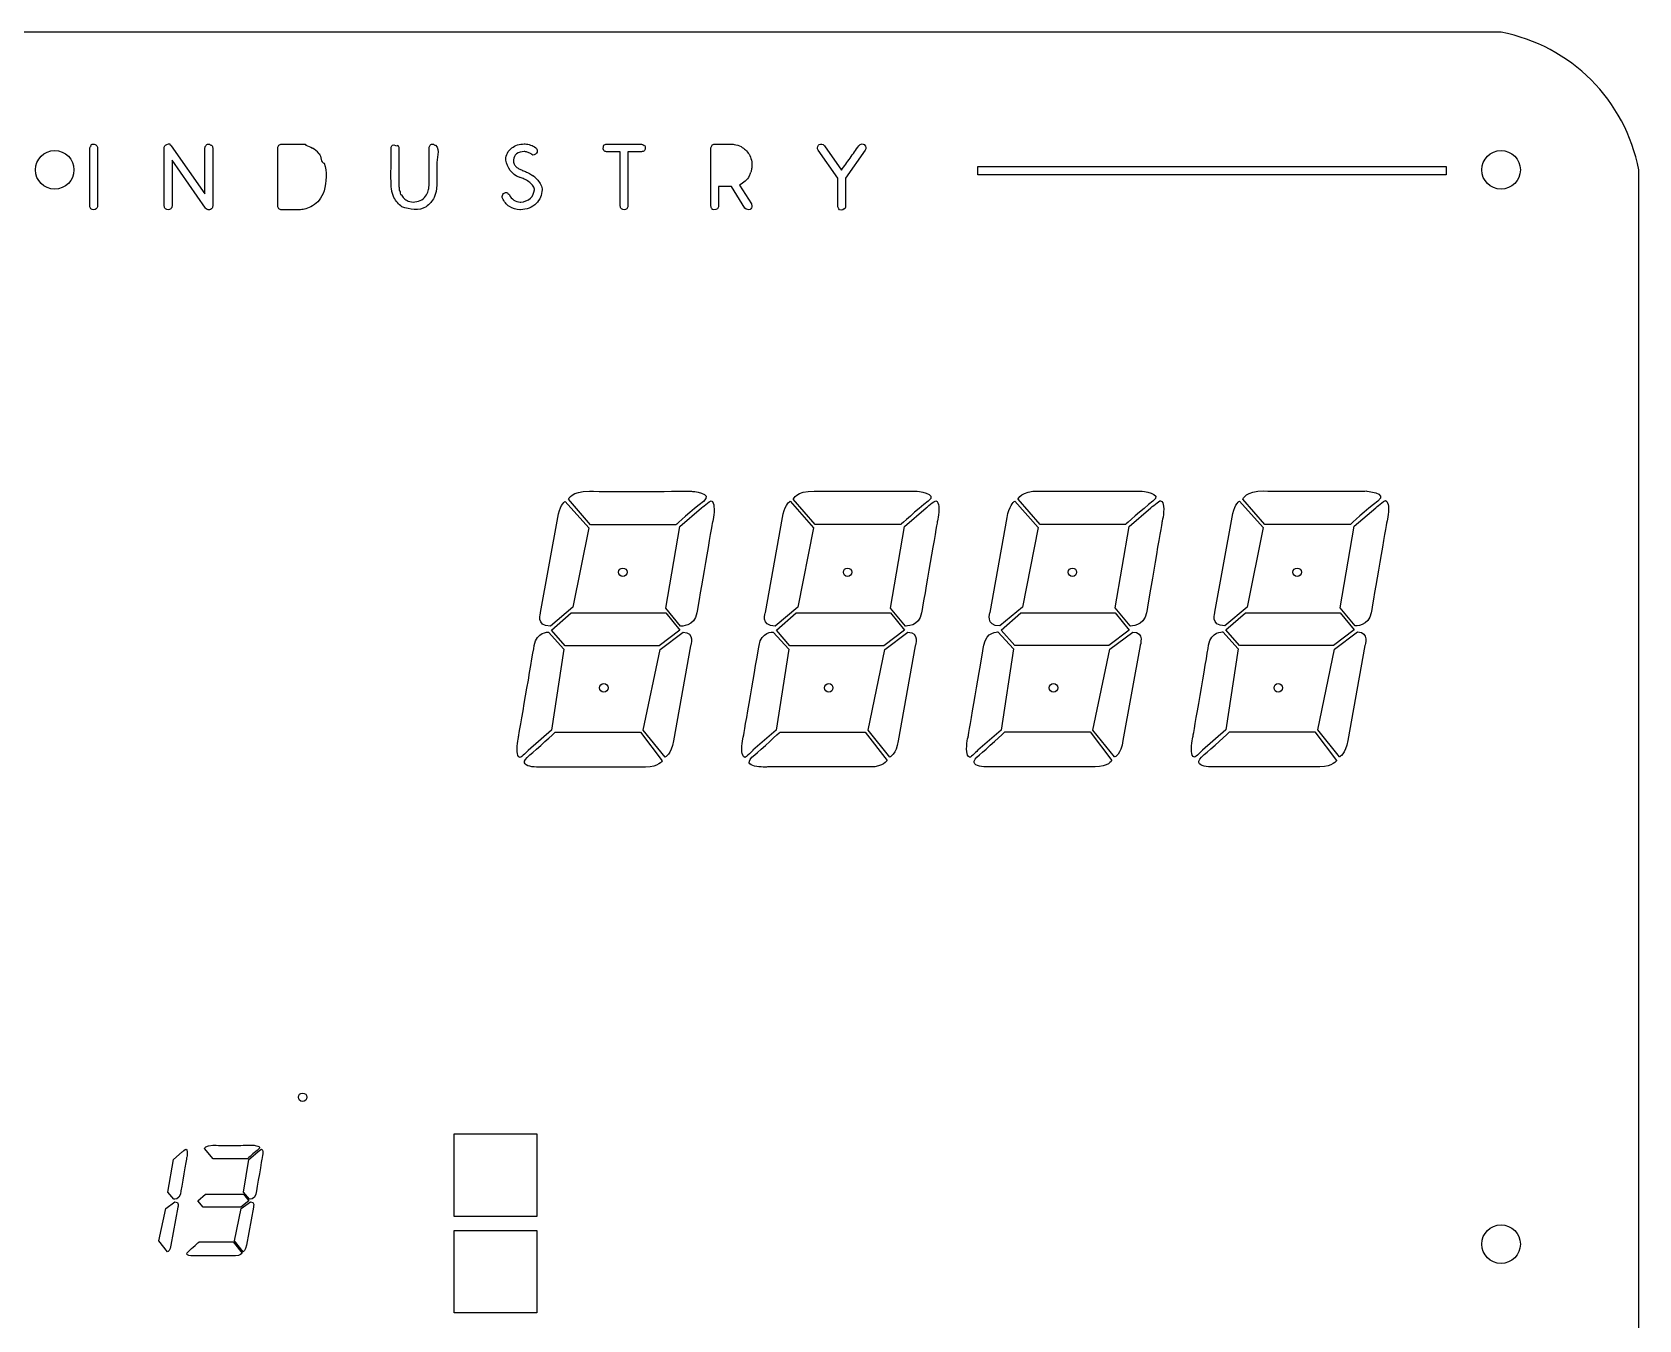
# Model space of a CAD drawing. Header units: millimetres. Extents: x 1910 to 3060, y 1279 to 2159.
# Drawn here: x 2476 to 3060, y 1691 to 2159 of the extents above; entities that cross this region are included whole.
import ezdxf

# ---------------------------------------------------------------- set-up
doc = ezdxf.new("R2010")
doc.units = ezdxf.units.MM

msp = doc.modelspace()

# ---------------------------------------------------------------- linework, layer by layer
at = {"color": 7, "linetype": 'Continuous', "lineweight": 25}
for p, q in [((3009.54, 2158.77), (1959.54, 2158.77)), ((2526.85, 2117.51), (2539.09, 2100.03)), ((2566.85, 2118.15), (2573.01, 2118.15)), ((2654.96, 2118.19), (2655.3, 2118.19)), ((2684.87, 2118.15), (2697.52, 2118.15)), ((2724.09, 2118.15), (2729.87, 2118.15)), ((2733.7, 2117.2), (2733.66, 2117.2)), ((2763.92, 2117.51), (2770.11, 2108.65)), ((2497.28, 2095.59), (2497.28, 2116.79)), ((2500.08, 2116.79), (2500.08, 2095.59)), ((2524.29, 2095.59), (2524.29, 2116.79)), ((2539.33, 2094.87), (2527.12, 2112.34)), ((2527.12, 2112.34), (2527.12, 2095.59)), ((2539.09, 2100.03), (2539.09, 2116.79)), ((2541.89, 2116.79), (2541.89, 2095.59)), ((2565.48, 2095.59), (2565.48, 2116.79)), ((2609.49, 2116.79), (2609.49, 2103.01)), ((2620.43, 2103.01), (2620.43, 2116.79)), ((2648.26, 2112.31), (2648.26, 2112.58)), ((2651.03, 2112.44), (2651.03, 2112.31)), ((2655.16, 2115.39), (2654.89, 2115.39)), ((2689.83, 2115.35), (2684.87, 2115.35)), ((2689.83, 2095.59), (2689.83, 2115.35)), ((2697.52, 2115.35), (2692.6, 2115.35)), ((2692.6, 2115.35), (2692.6, 2095.59)), ((2722.72, 2095.59), (2722.72, 2116.79)), ((2768.74, 2105.78), (2761.6, 2115.97)), ((2778.72, 2115.97), (2771.58, 2105.78)), ((2653.49, 2106.02), (2653.52, 2105.98)), ((2654.24, 2108.65), (2654.27, 2108.58)), ((2768.74, 2095.59), (2768.74, 2105.78)), ((2771.58, 2105.78), (2771.58, 2095.59)), ((2819.57, 2107.01), (2819.57, 2110.01)), ((2819.57, 2110.01), (2989.57, 2110.01)), ((2989.57, 2107.01), (2819.57, 2107.01)), ((2989.57, 2110.01), (2989.57, 2107.01)), ((3059.54, 1328.77), (3059.54, 2108.77)), ((2658.65, 2101.57), (2658.65, 2101.71)), ((2661.42, 2101.91), (2661.42, 2101.57)), ((2730.14, 2102.67), (2725.49, 2102.67)), ((2725.49, 2102.67), (2725.49, 2095.59)), ((2735.03, 2094.87), (2730.14, 2102.67)), ((2733.15, 2103.25), (2737.46, 2096.38)), ((2573.01, 2094.22), (2566.85, 2094.22)), ((2653.66, 2094.29), (2653.39, 2094.29)), ((2653.52, 2097.09), (2653.69, 2097.09)), ((2737.46, 2096.38), (2737.42, 2096.41)), ((2679.01, 1979.95), (2671.05, 1989.17)), ((2760.6, 1979.98), (2752.64, 1989.21)), ((2842.19, 1980.01), (2834.23, 1989.24)), ((2923.78, 1980.04), (2915.82, 1989.27)), ((2669.86, 1988.42), (2678.37, 1978.82)), ((2711.39, 1979.26), (2719.26, 1986.02)), ((2751.45, 1988.45), (2759.96, 1978.85)), ((2792.98, 1979.3), (2800.85, 1986.05)), ((2833.04, 1988.48), (2841.55, 1978.88)), ((2874.57, 1979.33), (2882.44, 1986.08)), ((2914.63, 1988.51), (2923.14, 1978.91)), ((2956.16, 1979.36), (2964.03, 1986.11)), ((2660.91, 1948.04), (2667.12, 1982.53)), ((2678.37, 1978.82), (2672.63, 1949.96)), ((2710.04, 1979.95), (2679.01, 1979.95)), ((2706.32, 1949.65), (2711.39, 1979.26)), ((2742.5, 1948.07), (2748.71, 1982.56)), ((2759.96, 1978.85), (2754.22, 1949.99)), ((2791.64, 1979.98), (2760.6, 1979.98)), ((2787.91, 1949.68), (2792.98, 1979.3)), ((2824.09, 1948.11), (2830.3, 1982.6)), ((2841.55, 1978.88), (2835.81, 1950.02)), ((2873.23, 1980.01), (2842.19, 1980.01)), ((2869.51, 1949.71), (2874.57, 1979.33)), ((2905.68, 1948.14), (2911.9, 1982.63)), ((2923.14, 1978.91), (2917.41, 1950.05)), ((2954.82, 1980.04), (2923.78, 1980.04)), ((2951.1, 1949.74), (2956.16, 1979.36)), ((2672.63, 1949.96), (2664.46, 1943.1)), ((2664.9, 1941.64), (2672.04, 1947.92)), ((2672.04, 1947.92), (2706.32, 1947.92)), ((2711.74, 1943.1), (2706.32, 1949.65)), ((2706.32, 1947.92), (2711.39, 1941.64)), ((2754.22, 1949.99), (2746.05, 1943.14)), ((2746.49, 1941.68), (2753.63, 1947.95)), ((2753.63, 1947.95), (2787.91, 1947.95)), ((2793.34, 1943.14), (2787.91, 1949.68)), ((2787.91, 1947.95), (2792.98, 1941.68)), ((2835.81, 1950.02), (2827.64, 1943.17)), ((2828.08, 1941.71), (2835.22, 1947.98)), ((2835.22, 1947.98), (2869.51, 1947.98)), ((2874.93, 1943.17), (2869.51, 1949.71)), ((2869.51, 1947.98), (2874.57, 1941.71)), ((2917.41, 1950.05), (2909.24, 1943.2)), ((2909.67, 1941.74), (2916.82, 1948.01)), ((2916.82, 1948.01), (2951.1, 1948.01)), ((2956.52, 1943.2), (2951.1, 1949.74)), ((2951.1, 1948.01), (2956.16, 1941.74)), ((2663.72, 1940.94), (2669.36, 1934.78)), ((2669.84, 1935.98), (2664.9, 1941.64)), ((2711.39, 1941.64), (2703.94, 1935.98)), ((2704.3, 1934.65), (2712.65, 1940.92)), ((2745.31, 1940.97), (2750.96, 1934.81)), ((2751.43, 1936.01), (2746.49, 1941.68)), ((2792.98, 1941.68), (2785.53, 1936.01)), ((2785.89, 1934.69), (2794.25, 1940.96)), ((2826.9, 1941), (2832.55, 1934.84)), ((2833.02, 1936.04), (2828.08, 1941.71)), ((2874.57, 1941.71), (2867.12, 1936.04)), ((2867.48, 1934.72), (2875.84, 1940.99)), ((2908.5, 1941.03), (2914.14, 1934.87)), ((2914.62, 1936.07), (2909.67, 1941.74)), ((2956.16, 1941.74), (2948.71, 1936.07)), ((2949.07, 1934.75), (2957.43, 1941.02)), ((2669.36, 1934.78), (2664.85, 1905.35)), ((2703.94, 1935.98), (2669.84, 1935.98)), ((2698.18, 1905.35), (2704.3, 1934.65)), ((2715.33, 1935.99), (2709.12, 1901.5)), ((2750.96, 1934.81), (2746.44, 1905.38)), ((2785.53, 1936.01), (2751.43, 1936.01)), ((2779.77, 1905.38), (2785.89, 1934.69)), ((2796.92, 1936.02), (2790.71, 1901.53)), ((2832.55, 1934.84), (2828.03, 1905.41)), ((2867.12, 1936.04), (2833.02, 1936.04)), ((2861.37, 1905.41), (2867.48, 1934.72)), ((2878.51, 1936.05), (2872.3, 1901.56)), ((2914.14, 1934.87), (2909.62, 1905.44)), ((2948.71, 1936.07), (2914.62, 1936.07)), ((2942.96, 1905.44), (2949.07, 1934.75)), ((2960.1, 1936.08), (2953.89, 1901.59)), ((2664.85, 1905.35), (2656.4, 1898.01)), ((2666.22, 1904.63), (2697.16, 1904.63)), ((2697.16, 1904.63), (2705.06, 1894.26)), ((2706.08, 1895.58), (2698.18, 1905.35)), ((2746.44, 1905.38), (2737.99, 1898.04)), ((2747.81, 1904.66), (2778.75, 1904.66)), ((2778.75, 1904.66), (2786.65, 1894.29)), ((2787.67, 1895.61), (2779.77, 1905.38)), ((2828.03, 1905.41), (2819.59, 1898.07)), ((2829.4, 1904.69), (2860.34, 1904.69)), ((2860.34, 1904.69), (2868.24, 1894.32)), ((2869.27, 1895.64), (2861.37, 1905.41)), ((2909.62, 1905.44), (2901.18, 1898.11)), ((2911, 1904.73), (2941.93, 1904.73)), ((2941.93, 1904.73), (2949.83, 1894.35)), ((2950.86, 1895.68), (2942.96, 1905.44)), ((2629.54, 1728.77), (2629.54, 1758.77)), ((2629.54, 1758.77), (2659.54, 1758.77)), ((2659.54, 1758.77), (2659.54, 1728.77)), ((2527.66, 1749.51), (2530.81, 1752.22)), ((2542.09, 1749.79), (2538.91, 1753.48)), ((2554.52, 1749.79), (2542.09, 1749.79)), ((2555.06, 1749.51), (2558.22, 1752.22)), ((2525.63, 1737.65), (2527.66, 1749.51)), ((2553.03, 1737.65), (2555.06, 1749.51)), ((2524.82, 1731.65), (2528.17, 1734.16)), ((2527.81, 1735.03), (2525.63, 1737.65)), ((2529.24, 1732.18), (2526.75, 1718.37)), ((2536.44, 1734.45), (2539.31, 1736.96)), ((2538.42, 1732.18), (2536.44, 1734.45)), ((2552.08, 1732.18), (2538.42, 1732.18)), ((2539.31, 1736.96), (2553.03, 1736.96)), ((2555.06, 1734.45), (2552.08, 1732.18)), ((2552.22, 1731.65), (2555.57, 1734.16)), ((2555.21, 1735.03), (2553.03, 1737.65)), ((2553.03, 1736.96), (2555.06, 1734.45)), ((2556.64, 1732.18), (2554.15, 1718.37)), ((2522.37, 1719.91), (2524.82, 1731.65)), ((2549.77, 1719.91), (2552.22, 1731.65)), ((2659.54, 1728.77), (2629.54, 1728.77)), ((2629.54, 1693.77), (2629.54, 1723.77)), ((2629.54, 1723.77), (2659.54, 1723.77)), ((2659.54, 1723.77), (2659.54, 1693.77)), ((2525.54, 1716), (2522.37, 1719.91)), ((2536.98, 1719.62), (2549.36, 1719.62)), ((2549.36, 1719.62), (2552.53, 1715.47)), ((2552.94, 1716), (2549.77, 1719.91)), ((2659.54, 1693.77), (2629.54, 1693.77))]:
    msp.add_line(p, q, dxfattribs=at)
for centre, radius in [((2484.54, 2108.77), 7), ((3009.54, 2108.77), 7), ((2690.75, 1962.66), 1.55), ((2772.34, 1962.66), 1.55), ((2853.93, 1962.66), 1.55), ((2935.52, 1962.66), 1.55), ((2683.89, 1920.75), 1.55), ((2765.48, 1920.75), 1.55), ((2847.07, 1920.75), 1.55), ((2928.66, 1920.75), 1.55), ((2574.54, 1772.07), 1.55), ((3009.54, 1718.77), 7)]:
    msp.add_circle(centre, radius, dxfattribs=at)
msp.add_arc((2997.43, 2096.65), 63.29, 11.03867, 78.96133, dxfattribs=at)
for centre, major_axis, ratio, start_param, end_param in [((2320.28, 1335.87), (-256.71, -781.32), 0.089243, 3.084938, 3.124668), ((2480.39, 1833.55), (-177.37, -273.29), 0.181308, 3.103112, 3.136788), ((2705.06, 2103.25), (32.25, 7.32), 0.381696, 5.980134, 6.078351)]:
    msp.add_ellipse(centre, major_axis=major_axis, ratio=ratio, start_param=start_param, end_param=end_param, dxfattribs=at)
for points in [[(2497.28, 2116.79), (2497.28, 2117.14), (2497.94, 2117.49), (2497.69, 2117.74)], [(2497.69, 2117.74), (2497.96, 2118.02), (2498.28, 2118.15), (2498.64, 2118.15)], [(2498.64, 2118.15), (2499.02, 2118.15), (2499.36, 2117.97), (2499.65, 2117.74)], [(2499.65, 2117.74), (2499.91, 2117.5), (2500.03, 2117.14), (2500.08, 2116.79)], [(2524.29, 2116.79), (2524.29, 2117.14), (2524.48, 2117.45), (2524.7, 2117.73)], [(2524.7, 2117.73), (2525.12, 2118.16), (2526.78, 2118.39), (2526.35, 2117.97)], [(2526.35, 2117.97), (2526.55, 2117.84), (2527.01, 2117.67), (2526.85, 2117.51)], [(2539.09, 2116.79), (2539.09, 2117.14), (2539.28, 2117.46), (2539.5, 2117.74)], [(2539.5, 2117.74), (2539.77, 2118.02), (2540.1, 2118.15), (2540.49, 2118.15)], [(2540.49, 2118.15), (2540.86, 2118.15), (2541.22, 2117.48), (2541.48, 2117.74)], [(2541.48, 2117.74), (2541.74, 2117.49), (2541.85, 2117.14), (2541.89, 2116.79)], [(2565.48, 2116.79), (2565.48, 2117.14), (2565.67, 2117.46), (2565.9, 2117.74)], [(2565.9, 2117.74), (2566.15, 2118), (2566.5, 2118.11), (2566.85, 2118.15)], [(2573.01, 2118.15), (2573.27, 2118.15), (2573.54, 2118.12), (2573.81, 2118.1)], [(2573.81, 2118.1), (2574.45, 2118.06), (2575.71, 2118.37), (2575.71, 2117.73)], [(2575.71, 2117.73), (2576.56, 2117.48), (2577.35, 2117.09), (2578.13, 2116.68)], [(2606.68, 2116.79), (2606.68, 2117.15), (2606.88, 2117.47), (2607.11, 2117.74)], [(2607.11, 2117.74), (2607.64, 2118.25), (2609.08, 2117.01), (2609.08, 2117.74)], [(2609.08, 2117.74), (2609.33, 2117.49), (2609.44, 2117.14), (2609.49, 2116.79)], [(2620.43, 2116.79), (2620.43, 2117.14), (2620.62, 2117.46), (2620.84, 2117.74)], [(2620.84, 2117.74), (2621.11, 2118.02), (2621.44, 2118.15), (2621.83, 2118.15)], [(2621.83, 2118.15), (2622.19, 2118.15), (2622.48, 2117.58), (2622.8, 2117.74)], [(2650.45, 2116.72), (2651.05, 2117.21), (2651.77, 2117.53), (2652.5, 2117.81)], [(2652.5, 2117.81), (2653.29, 2118.07), (2654.13, 2118.15), (2654.96, 2118.19)], [(2655.3, 2118.19), (2655.98, 2118.17), (2656.65, 2117.99), (2657.3, 2117.78)], [(2657.3, 2117.78), (2657.96, 2117.53), (2658.57, 2117.17), (2659.16, 2116.79)], [(2683.88, 2115.76), (2683.36, 2116.28), (2683.88, 2118.48), (2683.88, 2117.74)], [(2683.88, 2117.74), (2684.14, 2118), (2684.51, 2118.11), (2684.87, 2118.15)], [(2697.52, 2118.15), (2697.91, 2118.15), (2698.57, 2117.36), (2698.57, 2117.74)], [(2698.57, 2117.74), (2699.1, 2117.23), (2698.95, 2116.4), (2698.57, 2115.76)], [(2722.72, 2116.79), (2722.72, 2117.14), (2723.12, 2117.39), (2723.12, 2117.74)], [(2723.12, 2117.74), (2723.37, 2118.01), (2723.73, 2118.11), (2724.09, 2118.15)], [(2729.87, 2118.15), (2730.3, 2118.15), (2730.73, 2118.06), (2731.17, 2118)], [(2731.17, 2118), (2732.05, 2117.88), (2732.88, 2117.54), (2733.7, 2117.2)], [(2733.66, 2117.2), (2734.85, 2116.56), (2735.77, 2115.54), (2736.57, 2114.45)], [(2761.6, 2115.97), (2761.19, 2116.43), (2761.46, 2117.12), (2761.73, 2117.68)], [(2761.73, 2117.68), (2762.11, 2118.16), (2762.83, 2118.19), (2763.41, 2117.97)], [(2763.41, 2117.97), (2763.6, 2117.85), (2763.77, 2117.68), (2763.92, 2117.51)], [(2773.25, 2113.06), (2774.3, 2114.54), (2775.35, 2116.02), (2776.4, 2117.51)], [(2776.4, 2117.51), (2776.54, 2117.69), (2776.71, 2117.83), (2776.9, 2117.97)], [(2776.9, 2117.97), (2777.28, 2118.22), (2777.95, 2118.23), (2778.31, 2117.92)], [(2778.31, 2117.92), (2779.18, 2117.32), (2779.05, 2116.34), (2778.72, 2115.97)], [(2580.53, 2114.63), (2581.34, 2113.64), (2581.07, 2111.25), (2582.36, 2111.25)], [(2582.36, 2111.25), (2583.51, 2108.02), (2583.05, 2104.48), (2582.36, 2101.13)], [(2606.7, 2102.53), (2606.48, 2107.28), (2606.68, 2112.03), (2606.68, 2116.79)], [(2648.26, 2112.58), (2648.3, 2113.38), (2648.56, 2114.14), (2648.87, 2114.87)], [(2653.15, 2106.09), (2650.48, 2107.06), (2648.82, 2109.53), (2648.26, 2112.31)], [(2648.87, 2114.87), (2649.25, 2115.6), (2649.83, 2116.18), (2650.45, 2116.72)], [(2652.15, 2114.56), (2651.49, 2114.07), (2651.17, 2113.26), (2651.03, 2112.44)], [(2651.03, 2112.31), (2651.03, 2111.82), (2651.13, 2111.33), (2651.3, 2110.87)], [(2654.89, 2115.39), (2653.92, 2115.39), (2652.99, 2115.05), (2652.15, 2114.56)], [(2656.38, 2115.11), (2655.99, 2115.26), (2655.58, 2115.34), (2655.16, 2115.39)], [(2657.49, 2114.53), (2657.15, 2114.77), (2656.76, 2114.95), (2656.38, 2115.11)], [(2657.9, 2114.31), (2657.74, 2114.34), (2657.61, 2114.43), (2657.49, 2114.53)], [(2659.44, 2114.8), (2659.08, 2114.36), (2657.9, 2113.74), (2657.9, 2114.31)], [(2659.16, 2116.79), (2659.3, 2116.6), (2659.43, 2116.41), (2659.56, 2116.22)], [(2659.56, 2116.22), (2659.85, 2115.79), (2659.69, 2115.26), (2659.44, 2114.8)], [(2684.87, 2115.35), (2684.51, 2115.35), (2684.17, 2115.54), (2683.88, 2115.76)], [(2698.57, 2115.76), (2698.29, 2115.5), (2697.9, 2115.4), (2697.52, 2115.35)], [(2736.57, 2114.45), (2737.37, 2113.12), (2737.68, 2111.53), (2737.61, 2109.98)], [(2770.11, 2108.65), (2771.16, 2110.12), (2772.21, 2111.59), (2773.25, 2113.06)], [(2651.3, 2110.87), (2651.48, 2110.5), (2651.74, 2110.18), (2652.04, 2109.88)], [(2652.04, 2109.88), (2652.35, 2109.6), (2652.7, 2109.38), (2653.06, 2109.18)], [(2653.06, 2109.18), (2653.44, 2108.98), (2653.84, 2108.81), (2654.24, 2108.65)], [(2653.52, 2105.98), (2653.4, 2106.03), (2653.28, 2106.07), (2653.15, 2106.09)], [(2654.92, 2105.44), (2654.46, 2105.66), (2653.98, 2105.85), (2653.49, 2106.02)], [(2654.27, 2108.58), (2654.56, 2108.5), (2654.82, 2108.38), (2655.09, 2108.27)], [(2656.58, 2104.46), (2656.06, 2104.83), (2655.49, 2105.14), (2654.92, 2105.44)], [(2655.09, 2108.27), (2655.55, 2108.09), (2655.99, 2107.86), (2656.43, 2107.64)], [(2656.43, 2107.64), (2656.97, 2107.36), (2657.49, 2107.02), (2658, 2106.68)], [(2659.54, 2105.4), (2660.01, 2104.93), (2660.41, 2104.38), (2660.77, 2103.81)], [(2736.67, 2106.56), (2735.96, 2105.09), (2734.49, 2104.19), (2733.15, 2103.25)], [(2737.49, 2109.11), (2737.41, 2108.71), (2737.31, 2108.31), (2737.2, 2107.91)], [(2737.61, 2109.98), (2737.6, 2109.69), (2737.54, 2109.4), (2737.49, 2109.11)], [(2582.36, 2101.13), (2581.92, 2099.92), (2581.27, 2098.79), (2580.53, 2097.74)], [(2606.82, 2101.56), (2606.76, 2101.88), (2606.73, 2102.2), (2606.7, 2102.53)], [(2607.11, 2100.22), (2607, 2100.66), (2606.9, 2101.11), (2606.82, 2101.56)], [(2607.67, 2098.74), (2607.44, 2099.21), (2607.26, 2099.71), (2607.11, 2100.22)], [(2609.54, 2102.38), (2609.58, 2101.98), (2609.44, 2101.04), (2609.79, 2101.21)], [(2609.49, 2103.01), (2609.49, 2102.8), (2609.52, 2102.59), (2609.54, 2102.38)], [(2609.79, 2101.21), (2609.94, 2100.73), (2609.91, 2099.59), (2610.36, 2099.81)], [(2610.36, 2099.81), (2610.6, 2099.31), (2610.95, 2098.88), (2611.32, 2098.46)], [(2617.83, 2097.83), (2618.5, 2098.32), (2619.03, 2098.98), (2619.49, 2099.68)], [(2619.49, 2099.68), (2619.83, 2100.31), (2620.06, 2100.99), (2620.24, 2101.69)], [(2620.24, 2101.69), (2620.32, 2102.13), (2620.4, 2102.57), (2620.43, 2103.01)], [(2622.79, 2100.22), (2622.64, 2099.71), (2622.45, 2099.22), (2622.24, 2098.74)], [(2623.08, 2101.56), (2623.01, 2101.11), (2622.9, 2100.66), (2622.79, 2100.22)], [(2623.18, 2102.53), (2623.16, 2102.2), (2623.12, 2101.88), (2623.08, 2101.56)], [(2623.2, 2103.01), (2623.2, 2102.85), (2623.19, 2102.69), (2623.18, 2102.53)], [(2647.03, 2098.46), (2646.82, 2098.88), (2646.98, 2099.37), (2647.16, 2099.79)], [(2647.16, 2099.79), (2647.33, 2100.06), (2647.6, 2100.23), (2647.88, 2100.38)], [(2647.88, 2100.38), (2648.17, 2100.67), (2649.06, 2100.65), (2649.06, 2100.24)], [(2649.06, 2100.24), (2649.29, 2100.11), (2649.46, 2099.89), (2649.59, 2099.66)], [(2649.59, 2099.66), (2649.93, 2098.9), (2650.53, 2098.31), (2651.18, 2097.79)], [(2657.98, 2103.2), (2657.57, 2103.68), (2657.08, 2104.08), (2656.58, 2104.46)], [(2657.28, 2098.5), (2658.12, 2099.29), (2658.5, 2100.43), (2658.65, 2101.57)], [(2658.65, 2101.71), (2658.6, 2102.26), (2658.3, 2102.75), (2657.98, 2103.2)], [(2660.77, 2103.81), (2661.11, 2103.23), (2661.29, 2102.57), (2661.42, 2101.91)], [(2661.42, 2101.57), (2661.42, 2100.64), (2661.17, 2099.73), (2660.87, 2098.85)], [(2497.69, 2094.63), (2497.43, 2094.88), (2497.32, 2095.24), (2497.28, 2095.59)], [(2499.65, 2094.63), (2499.13, 2094.13), (2498.31, 2094.26), (2497.69, 2094.63)], [(2500.08, 2095.59), (2500.08, 2095.23), (2499.88, 2094.91), (2499.65, 2094.63)], [(2524.7, 2094.63), (2524.44, 2094.88), (2524.33, 2095.24), (2524.29, 2095.59)], [(2526.7, 2094.63), (2526.16, 2094.12), (2525.33, 2094.25), (2524.7, 2094.63)], [(2527.12, 2095.59), (2527.12, 2095.23), (2526.93, 2094.91), (2526.7, 2094.63)], [(2539.83, 2094.41), (2539.63, 2094.53), (2539.48, 2094.7), (2539.33, 2094.87)], [(2541.48, 2094.63), (2541.06, 2094.21), (2540.39, 2094.19), (2539.83, 2094.41)], [(2541.89, 2095.59), (2541.89, 2095.23), (2541.7, 2094.91), (2541.48, 2094.63)], [(2565.9, 2094.63), (2565.64, 2094.88), (2565.53, 2095.24), (2565.48, 2095.59)], [(2566.85, 2094.22), (2566.5, 2094.22), (2566.17, 2094.41), (2565.9, 2094.63)], [(2573.81, 2094.27), (2573.54, 2094.26), (2573.27, 2094.24), (2573.01, 2094.22)], [(2575.71, 2094.65), (2575.09, 2094.47), (2574.45, 2094.35), (2573.81, 2094.27)], [(2578.13, 2095.69), (2577.36, 2095.27), (2576.54, 2094.93), (2575.71, 2094.65)], [(2580.53, 2097.74), (2579.86, 2096.93), (2579.02, 2096.27), (2578.13, 2095.69)], [(2610.58, 2095.37), (2609.29, 2096.15), (2608.42, 2097.43), (2607.67, 2098.74)], [(2619.35, 2095.37), (2616.74, 2093.76), (2613.45, 2094.32), (2610.58, 2095.37)], [(2611.32, 2098.46), (2611.74, 2098.02), (2612.28, 2097.72), (2612.82, 2097.44)], [(2612.82, 2097.44), (2614.41, 2096.72), (2616.21, 2097.18), (2617.83, 2097.83)], [(2622.24, 2098.74), (2621.61, 2097.37), (2620.54, 2096.28), (2619.35, 2095.37)], [(2649.59, 2095.47), (2648.47, 2096.2), (2647.68, 2097.3), (2647.03, 2098.46)], [(2653.39, 2094.29), (2652.04, 2094.33), (2650.78, 2094.84), (2649.59, 2095.47)], [(2651.18, 2097.79), (2651.88, 2097.35), (2652.7, 2097.19), (2653.52, 2097.09)], [(2656.77, 2094.87), (2655.78, 2094.48), (2654.72, 2094.35), (2653.66, 2094.29)], [(2653.69, 2097.09), (2655.02, 2097.09), (2656.24, 2097.68), (2657.28, 2098.5)], [(2659.33, 2096.55), (2658.61, 2095.82), (2657.7, 2095.31), (2656.77, 2094.87)], [(2660.87, 2098.85), (2660.52, 2098), (2659.95, 2097.25), (2659.33, 2096.55)], [(2690.23, 2094.63), (2689.98, 2094.89), (2689.88, 2095.24), (2689.83, 2095.59)], [(2692.19, 2094.63), (2691.67, 2094.12), (2690.85, 2094.26), (2690.23, 2094.63)], [(2692.6, 2095.59), (2692.6, 2095.23), (2692.41, 2094.91), (2692.19, 2094.63)], [(2725.08, 2094.63), (2724.56, 2094.12), (2722.6, 2094.12), (2723.12, 2094.63)], [(2723.12, 2094.63), (2722.87, 2094.89), (2722.77, 2095.24), (2722.72, 2095.59)], [(2725.49, 2095.59), (2725.49, 2095.23), (2725.3, 2094.91), (2725.08, 2094.63)], [(2736.94, 2094.39), (2736.33, 2094.01), (2735.59, 2094.41), (2735.03, 2094.87)], [(2737.44, 2094.94), (2737.32, 2094.72), (2737.14, 2094.55), (2736.94, 2094.39)], [(2737.42, 2096.41), (2737.47, 2096.27), (2737.51, 2096.14), (2737.56, 2096)], [(2737.56, 2096), (2737.68, 2095.65), (2737.57, 2095.28), (2737.44, 2094.94)], [(2769.15, 2094.63), (2768.9, 2094.88), (2768.79, 2095.24), (2768.74, 2095.59)], [(2771.15, 2094.63), (2770.62, 2094.12), (2769.15, 2093.89), (2769.15, 2094.63)], [(2771.58, 2095.59), (2771.58, 2095.23), (2771.47, 2094.47), (2771.15, 2094.63)], [(2671.05, 1989.17), (2671.05, 1989.17), (2672.01, 1992.2), (2678.64, 1992.09)], [(2678.64, 1992.09), (2685.28, 1991.96), (2715.67, 1992.09), (2715.67, 1992.09)], [(2715.67, 1992.09), (2715.67, 1992.09), (2723.96, 1991.43), (2719.98, 1988.42)], [(2752.64, 1989.21), (2752.64, 1989.21), (2753.6, 1992.24), (2760.24, 1992.12)], [(2760.24, 1992.12), (2766.87, 1992), (2797.26, 1992.12), (2797.26, 1992.12)], [(2797.26, 1992.12), (2797.26, 1992.12), (2805.55, 1991.47), (2801.57, 1988.45)], [(2800.85, 1986.05), (2800.85, 1986.05), (2803.95, 1988.7), (2804.38, 1988.62)], [(2834.23, 1989.24), (2834.23, 1989.24), (2835.19, 1992.27), (2841.83, 1992.15)], [(2841.83, 1992.15), (2848.46, 1992.03), (2878.85, 1992.15), (2878.85, 1992.15)], [(2878.85, 1992.15), (2878.85, 1992.15), (2887.14, 1991.5), (2883.16, 1988.48)], [(2882.44, 1986.08), (2882.44, 1986.08), (2885.54, 1988.74), (2885.97, 1988.65)], [(2915.82, 1989.27), (2915.82, 1989.27), (2916.79, 1992.3), (2923.42, 1992.18)], [(2923.42, 1992.18), (2930.05, 1992.06), (2960.45, 1992.18), (2960.45, 1992.18)], [(2960.45, 1992.18), (2960.45, 1992.18), (2968.73, 1991.53), (2964.76, 1988.51)], [(2964.03, 1986.11), (2964.03, 1986.11), (2967.13, 1988.77), (2967.56, 1988.68)], [(2667.12, 1982.53), (2667.67, 1986.49), (2669.39, 1988.23), (2669.86, 1988.42)], [(2719.98, 1988.42), (2716, 1985.4), (2710.04, 1979.95), (2710.04, 1979.95)], [(2719.26, 1986.02), (2719.26, 1986.02), (2722.36, 1988.67), (2722.79, 1988.58)], [(2722.79, 1988.58), (2723.5, 1988.43), (2723.76, 1987.38), (2723.84, 1986.57)], [(2723.84, 1986.57), (2724.1, 1983.87), (2723.26, 1980.76), (2723.26, 1980.76)], [(2748.71, 1982.56), (2749.26, 1986.52), (2750.98, 1988.26), (2751.45, 1988.45)], [(2801.57, 1988.45), (2797.59, 1985.44), (2791.64, 1979.98), (2791.64, 1979.98)], [(2804.38, 1988.62), (2805.09, 1988.47), (2805.35, 1987.41), (2805.43, 1986.6)], [(2805.43, 1986.6), (2805.69, 1983.9), (2804.85, 1980.79), (2804.85, 1980.79)], [(2830.3, 1982.6), (2830.85, 1986.55), (2832.57, 1988.29), (2833.04, 1988.48)], [(2883.16, 1988.48), (2879.19, 1985.47), (2873.23, 1980.01), (2873.23, 1980.01)], [(2885.97, 1988.65), (2886.68, 1988.5), (2886.95, 1987.44), (2887.02, 1986.63)], [(2887.02, 1986.63), (2887.28, 1983.93), (2886.44, 1980.83), (2886.44, 1980.83)], [(2911.9, 1982.63), (2912.45, 1986.59), (2914.16, 1988.32), (2914.63, 1988.51)], [(2964.76, 1988.51), (2960.78, 1985.5), (2954.82, 1980.04), (2954.82, 1980.04)], [(2967.56, 1988.68), (2968.27, 1988.53), (2968.54, 1987.48), (2968.61, 1986.66)], [(2968.61, 1986.66), (2968.87, 1983.96), (2968.03, 1980.86), (2968.03, 1980.86)], [(2723.26, 1980.76), (2723.26, 1980.76), (2718.48, 1952.97), (2717.63, 1947.92)], [(2804.85, 1980.79), (2804.85, 1980.79), (2800.07, 1953), (2799.22, 1947.95)], [(2886.44, 1980.83), (2886.44, 1980.83), (2881.66, 1953.03), (2880.81, 1947.98)], [(2968.03, 1980.86), (2968.03, 1980.86), (2963.25, 1953.06), (2962.4, 1948.01)], [(2664.46, 1943.1), (2659.01, 1943.1), (2660.91, 1948.04), (2660.91, 1948.04)], [(2717.63, 1947.92), (2716.79, 1942.87), (2711.74, 1943.1), (2711.74, 1943.1)], [(2746.05, 1943.14), (2740.6, 1943.14), (2742.5, 1948.07), (2742.5, 1948.07)], [(2799.22, 1947.95), (2798.38, 1942.9), (2793.34, 1943.14), (2793.34, 1943.14)], [(2827.64, 1943.17), (2822.19, 1943.17), (2824.09, 1948.11), (2824.09, 1948.11)], [(2880.81, 1947.98), (2879.97, 1942.93), (2874.93, 1943.17), (2874.93, 1943.17)], [(2909.24, 1943.2), (2903.79, 1943.2), (2905.68, 1948.14), (2905.68, 1948.14)], [(2962.4, 1948.01), (2961.56, 1942.96), (2956.52, 1943.2), (2956.52, 1943.2)], [(2658.61, 1936.11), (2659.45, 1941.16), (2663.72, 1940.94), (2663.72, 1940.94)], [(2712.65, 1940.92), (2717.09, 1940.92), (2715.33, 1935.99), (2715.33, 1935.99)], [(2740.2, 1936.14), (2741.04, 1941.19), (2745.31, 1940.97), (2745.31, 1940.97)], [(2794.25, 1940.96), (2798.68, 1940.96), (2796.92, 1936.02), (2796.92, 1936.02)], [(2821.79, 1936.17), (2822.64, 1941.23), (2826.9, 1941), (2826.9, 1941)], [(2875.84, 1940.99), (2880.27, 1940.99), (2878.51, 1936.05), (2878.51, 1936.05)], [(2903.38, 1936.21), (2904.23, 1941.26), (2908.5, 1941.03), (2908.5, 1941.03)], [(2957.43, 1941.02), (2961.86, 1941.02), (2960.1, 1936.08), (2960.1, 1936.08)], [(2652.98, 1903.26), (2652.98, 1903.26), (2657.76, 1931.06), (2658.61, 1936.11)], [(2734.57, 1903.3), (2734.57, 1903.3), (2739.35, 1931.09), (2740.2, 1936.14)], [(2816.17, 1903.33), (2816.17, 1903.33), (2820.95, 1931.13), (2821.79, 1936.17)], [(2897.76, 1903.36), (2897.76, 1903.36), (2902.54, 1931.16), (2903.38, 1936.21)], [(2652.4, 1897.46), (2652.14, 1900.16), (2652.98, 1903.26), (2652.98, 1903.26)], [(2657.03, 1896.37), (2659.3, 1898.2), (2666.22, 1904.63), (2666.22, 1904.63)], [(2709.12, 1901.5), (2708.41, 1896.43), (2706.08, 1895.58), (2706.08, 1895.58)], [(2733.99, 1897.49), (2733.73, 1900.19), (2734.57, 1903.3), (2734.57, 1903.3)], [(2738.62, 1896.4), (2740.89, 1898.23), (2747.81, 1904.66), (2747.81, 1904.66)], [(2790.71, 1901.53), (2790, 1896.46), (2787.67, 1895.61), (2787.67, 1895.61)], [(2815.58, 1897.53), (2815.32, 1900.23), (2816.17, 1903.33), (2816.17, 1903.33)], [(2820.21, 1896.43), (2822.48, 1898.27), (2829.4, 1904.69), (2829.4, 1904.69)], [(2872.3, 1901.56), (2871.6, 1896.49), (2869.27, 1895.64), (2869.27, 1895.64)], [(2897.17, 1897.56), (2896.91, 1900.26), (2897.76, 1903.36), (2897.76, 1903.36)], [(2901.8, 1896.47), (2904.07, 1898.3), (2911, 1904.73), (2911, 1904.73)], [(2953.89, 1901.59), (2953.19, 1896.52), (2950.86, 1895.68), (2950.86, 1895.68)], [(2661.76, 1891.97), (2661.76, 1891.97), (2650.64, 1891.23), (2657.03, 1896.37)], [(2653.45, 1895.44), (2652.74, 1895.59), (2652.48, 1896.65), (2652.4, 1897.46)], [(2656.4, 1898.01), (2656.4, 1898.01), (2653.88, 1895.36), (2653.45, 1895.44)], [(2743.35, 1892), (2743.35, 1892), (2732.24, 1891.26), (2738.62, 1896.4)], [(2735.04, 1895.48), (2734.33, 1895.62), (2734.07, 1896.68), (2733.99, 1897.49)], [(2737.99, 1898.04), (2737.99, 1898.04), (2735.47, 1895.39), (2735.04, 1895.48)], [(2824.94, 1892.03), (2824.94, 1892.03), (2813.83, 1891.29), (2820.21, 1896.43)], [(2816.64, 1895.51), (2815.93, 1895.66), (2815.66, 1896.71), (2815.58, 1897.53)], [(2819.59, 1898.07), (2819.59, 1898.07), (2817.07, 1895.42), (2816.64, 1895.51)], [(2906.53, 1892.06), (2906.53, 1892.06), (2895.42, 1891.32), (2901.8, 1896.47)], [(2898.23, 1895.54), (2897.52, 1895.69), (2897.25, 1896.74), (2897.17, 1897.56)], [(2901.18, 1898.11), (2901.18, 1898.11), (2898.66, 1895.45), (2898.23, 1895.54)], [(2532.42, 1750.11), (2532.42, 1750.11), (2530.5, 1738.98), (2530.16, 1736.96)], [(2530.81, 1752.22), (2530.81, 1752.22), (2532.06, 1753.28), (2532.23, 1753.24)], [(2532.23, 1753.24), (2532.51, 1753.18), (2532.62, 1752.76), (2532.65, 1752.44)], [(2532.65, 1752.44), (2532.75, 1751.35), (2532.42, 1750.11), (2532.42, 1750.11)], [(2538.91, 1753.48), (2538.91, 1753.48), (2539.29, 1754.69), (2541.95, 1754.65)], [(2558.5, 1753.18), (2557.2, 1752.19), (2555.7, 1750.86), (2554.52, 1749.79)], [(2556.78, 1754.65), (2556.78, 1754.65), (2560.1, 1754.38), (2558.5, 1753.18)], [(2559.82, 1750.11), (2559.82, 1750.11), (2557.9, 1738.98), (2557.56, 1736.96)], [(2558.22, 1752.22), (2558.22, 1752.22), (2559.46, 1753.28), (2559.63, 1753.24)], [(2559.63, 1753.24), (2559.91, 1753.18), (2560.02, 1752.76), (2560.05, 1752.44)], [(2560.05, 1752.44), (2560.15, 1751.35), (2559.82, 1750.11), (2559.82, 1750.11)], [(2530.16, 1736.96), (2529.82, 1734.93), (2527.81, 1735.03), (2527.81, 1735.03)], [(2528.17, 1734.16), (2529.95, 1734.16), (2529.24, 1732.18), (2529.24, 1732.18)], [(2557.56, 1736.96), (2557.23, 1734.93), (2555.21, 1735.03), (2555.21, 1735.03)], [(2555.57, 1734.16), (2557.35, 1734.16), (2556.64, 1732.18), (2556.64, 1732.18)], [(2526.75, 1718.37), (2526.47, 1716.34), (2525.54, 1716), (2525.54, 1716)], [(2535.19, 1714.55), (2535.19, 1714.55), (2530.74, 1714.26), (2533.29, 1716.31)], [(2533.29, 1716.31), (2534.2, 1717.05), (2536.98, 1719.62), (2536.98, 1719.62)], [(2554.15, 1718.37), (2553.87, 1716.34), (2552.94, 1716), (2552.94, 1716)]]:
    msp.add_open_spline(points, degree=3, dxfattribs=at)
for points, knots in [([(2622.8, 2117.74), (2624.51, 2115.96), (2623.2, 2112.9), (2623.2, 2107.96), (2623.2, 2105.48), (2623.2, 2103.01)], [0, 0, 0, 0, 0.5, 0.5, 1, 1, 1, 1]), ([(2705.06, 1894.26), (2705.06, 1894.26), (2703.73, 1891.97), (2694.32, 1891.97), (2661.76, 1891.97), (2661.76, 1891.97)], [0, 0, 0, 0, 0.5, 0.5, 1, 1, 1, 1]), ([(2786.65, 1894.29), (2786.65, 1894.29), (2785.32, 1892), (2775.92, 1892), (2743.35, 1892), (2743.35, 1892)], [0, 0, 0, 0, 0.5, 0.5, 1, 1, 1, 1]), ([(2868.24, 1894.32), (2868.24, 1894.32), (2866.91, 1892.03), (2857.51, 1892.03), (2824.94, 1892.03), (2824.94, 1892.03)], [0, 0, 0, 0, 0.5, 0.5, 1, 1, 1, 1]), ([(2949.83, 1894.35), (2949.83, 1894.35), (2948.51, 1892.06), (2939.1, 1892.06), (2906.53, 1892.06), (2906.53, 1892.06)], [0, 0, 0, 0, 0.5, 0.5, 1, 1, 1, 1]), ([(2541.95, 1754.65), (2542.51, 1754.64), (2543.5, 1754.63), (2546.34, 1754.62), (2549.38, 1754.63), (2552.7, 1754.63), (2554.8, 1754.64), (2556.78, 1754.65)], [0, 0, 0, 0, 0.25, 0.25, 0.5, 0.5, 1, 1, 1, 1]), ([(2552.53, 1715.47), (2552.53, 1715.47), (2552, 1714.55), (2548.23, 1714.55), (2535.19, 1714.55), (2535.19, 1714.55)], [0, 0, 0, 0, 0.5, 0.5, 1, 1, 1, 1])]:
    msp.add_open_spline(points, degree=3, knots=knots, dxfattribs=at)

doc.saveas('drawing.dxf')
